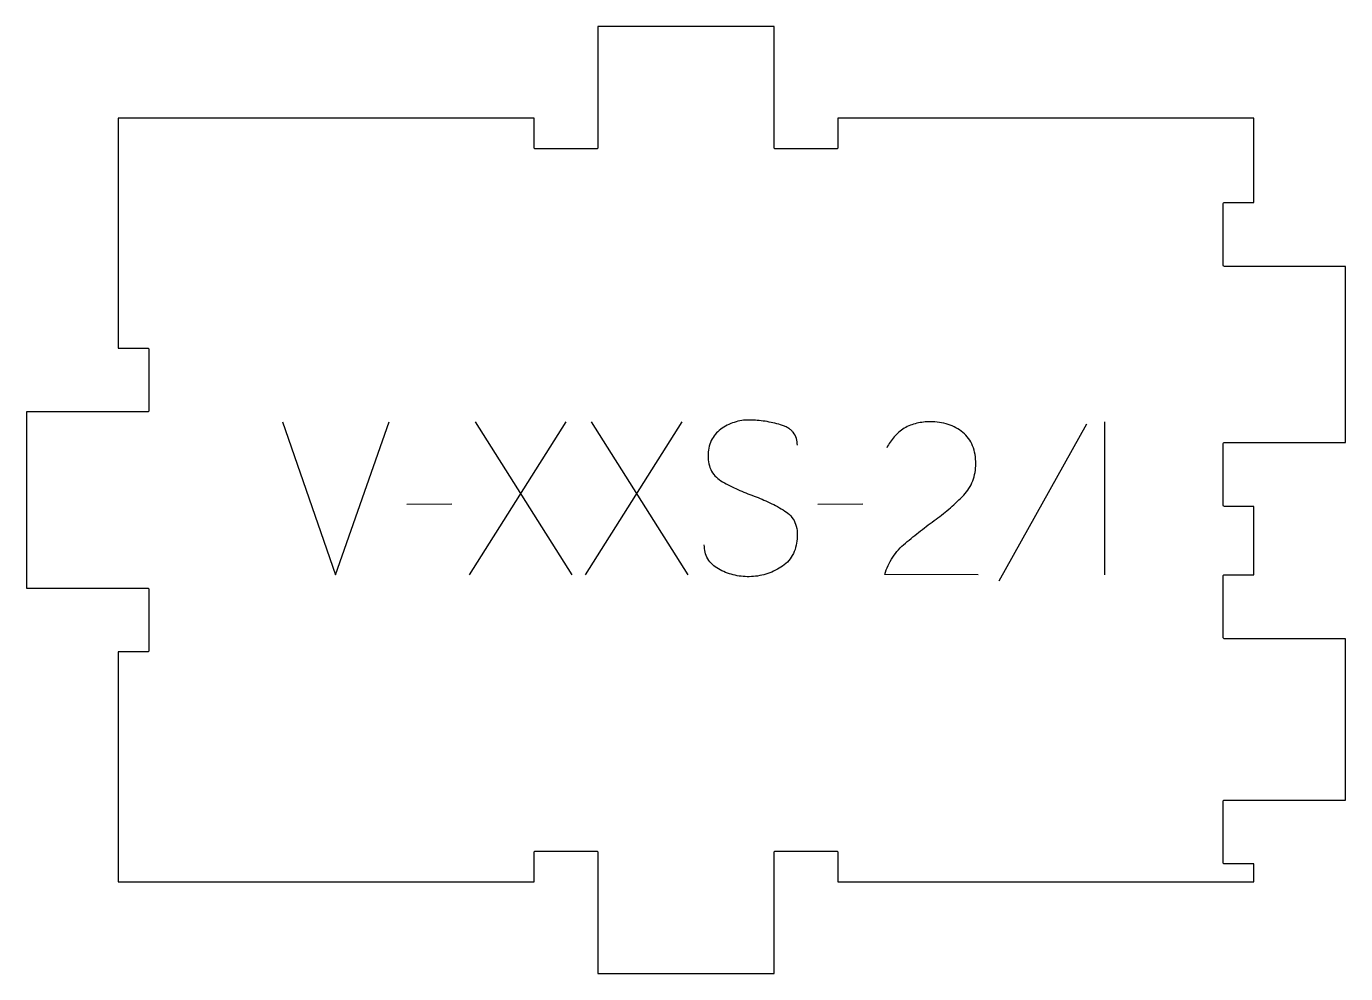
# Model space of a CAD drawing. Extents: x 0 to 258, y 0 to 186.
import ezdxf

# ---------------------------------------------------------------- set-up
doc = ezdxf.new("R2010")
doc.units = 0
doc.layers.add('1_ANYTOOL_1MMDEEP_LABELS_S', color=2, linetype='CONTINUOUS')
doc.layers.add('4_ANYTOOL_CUTTHROUGH_OUTSI', color=5, linetype='CONTINUOUS')

msp = doc.modelspace()

# ---------------------------------------------------------------- linework, layer by layer
at = {"layer": '1_ANYTOOL_1MMDEEP_LABELS_S'}
for p, q in [((105.597638, 108.071713), (86.697638, 78.071713)), ((106.840496, 78.071713), (87.897638, 108.071713)), ((128.311924, 108.071713), (109.411924, 78.071713)), ((129.554781, 78.071713), (110.611924, 108.071713)), ((207.554781, 107.600285), (190.369067, 76.828856)), ((211.069067, 108.071713), (211.069067, 78.071713)), ((83.269067, 91.957428), (74.483353, 91.871713)), ((163.754781, 91.957428), (154.969067, 91.871713))]:
    msp.add_line(p, q, dxfattribs=at)
msp.add_lwpolyline([(50.140496, 108.071713), (60.511924, 78.071713), (71.054781, 108.071713)], dxfattribs=at)
for points in [[(150.940496, 103.485999, 0.071867), (150.747382, 104.822606, 0.100684), (150.120853, 106.003856, 0.047558), (149.646299, 106.480307, 0.038563), (149.096299, 106.869035, 0.037928), (148.399111, 107.216503, 0.026634), (147.661924, 107.471713, 0.028461), (144.638591, 108.157696, 0.041577), (141.554781, 108.41457, 0.036938), (140.052421, 108.303431, 0.041531), (138.586924, 107.959213, 0.041583), (137.209547, 107.382005, 0.038125), (135.940496, 106.593142, 0.057611), (134.870343, 105.601238, 0.065808), (134.07621, 104.380642, 0.06469), (133.598714, 102.921087, 0.046778), (133.454781, 101.385999, 0.052235), (133.617137, 99.836157, 0.075448), (134.161924, 98.385999, 0.076671), (135.078016, 97.212947, 0.061023), (136.283353, 96.328856, 0.021951), (139.312207, 94.80151, 0.018213), (142.454781, 93.521713, -0.02405), (145.556266, 92.216251, -0.02981), (148.497638, 90.585999, -0.068439), (149.63894, 89.620068, -0.079282), (150.447638, 88.368142, -0.076308), (150.872638, 86.78946, -0.047772), (150.897638, 85.143142, -0.046243), (150.604404, 83.462183, -0.06359), (149.954781, 81.891356, -0.064671), (148.981957, 80.607167, -0.057073), (147.72621, 79.593142, -0.067522), (144.757901, 78.230232, -0.070793), (141.533353, 77.728856, -0.064027), (138.394337, 78.091371, -0.070447), (135.469067, 79.271713, -0.054374), (134.31065, 80.121346, -0.074742), (133.411924, 81.232428, -0.075199), (132.888917, 82.538806, -0.057737), (132.72621, 83.943142)], [(186.340496, 78.11457), (168.040496, 78.157428, -0.034491), (168.703274, 79.90476, -0.037732), (169.610138, 81.537785, -0.037744), (170.749433, 83.012421, -0.03482), (172.090496, 84.307428, -0.00859), (175.04972, 86.70601, -0.008791), (178.090496, 89.000285, 0.020588), (180.909784, 91.233727, 0.025206), (183.511924, 93.71457, 0.046908), (184.532519, 95.015812, 0.051091), (185.279781, 96.48957, 0.050722), (185.728514, 98.137745, 0.041139), (185.869067, 99.843142, 0.039396), (185.726422, 101.650728, 0.058519), (185.236924, 103.38957, 0.060358), (184.446366, 104.796686, 0.061397), (183.340496, 105.971713, 0.048006), (181.984538, 106.893673, 0.045901), (180.479781, 107.546713, 0.045216), (178.73972, 107.949273, 0.034258), (176.954781, 108.071713, 0.055622), (174.320211, 107.777726, 0.079896), (171.87621, 106.796713, 0.080617), (169.906822, 105.131013, 0.060287), (168.469067, 102.971713)]]:
    msp.add_lwpolyline(points, format="xyb", dxfattribs=at)
at = {"layer": '4_ANYTOOL_CUTTHROUGH_OUTSI'}
msp.add_lwpolyline([(158.888666, 18), (240.277332, 18), (240.277332, 21.5), (234.527332, 21.5, -0.414214), (234.277332, 21.75), (234.277332, 33.75, -0.414214), (234.527332, 34), (258.277332, 34), (258.277332, 65.589), (234.527332, 65.589, -0.414214), (234.277332, 65.839), (234.277332, 77.839, -0.414214), (234.527332, 78.089), (240.277332, 78.089), (240.277332, 91.5), (234.527332, 91.5, -0.414214), (234.277332, 91.75), (234.277332, 103.75, -0.414214), (234.527332, 104), (258.277332, 104), (258.277332, 138.5), (234.527332, 138.5, -0.414214), (234.277332, 138.75), (234.277332, 150.75, -0.414214), (234.527332, 151), (240.277332, 151), (240.277332, 167.5), (158.888666, 167.5), (158.888666, 161.75, -0.414214), (158.638666, 161.5), (146.638666, 161.5, -0.414214), (146.388666, 161.75), (146.388666, 185.5), (111.888666, 185.5), (111.888666, 161.75, -0.414214), (111.638666, 161.5), (99.638666, 161.5, -0.414214), (99.388666, 161.75), (99.388666, 167.5), (18, 167.5), (18, 122.5), (23.75, 122.5, -0.414214), (24, 122.25), (24, 110.25, -0.414214), (23.75, 110), (0, 110), (0, 75.5), (23.75, 75.5, -0.414214), (24, 75.25), (24, 63.25, -0.414214), (23.75, 63), (18, 63), (18, 18), (99.388666, 18), (99.388666, 23.75, -0.414214), (99.638666, 24), (111.638666, 24, -0.414214), (111.888666, 23.75), (111.888666, 0), (146.388666, 0), (146.388666, 23.75, -0.414214), (146.638666, 24), (158.638666, 24, -0.414214), (158.888666, 23.75)], format="xyb", close=True, dxfattribs=at)

doc.saveas('drawing.dxf')
